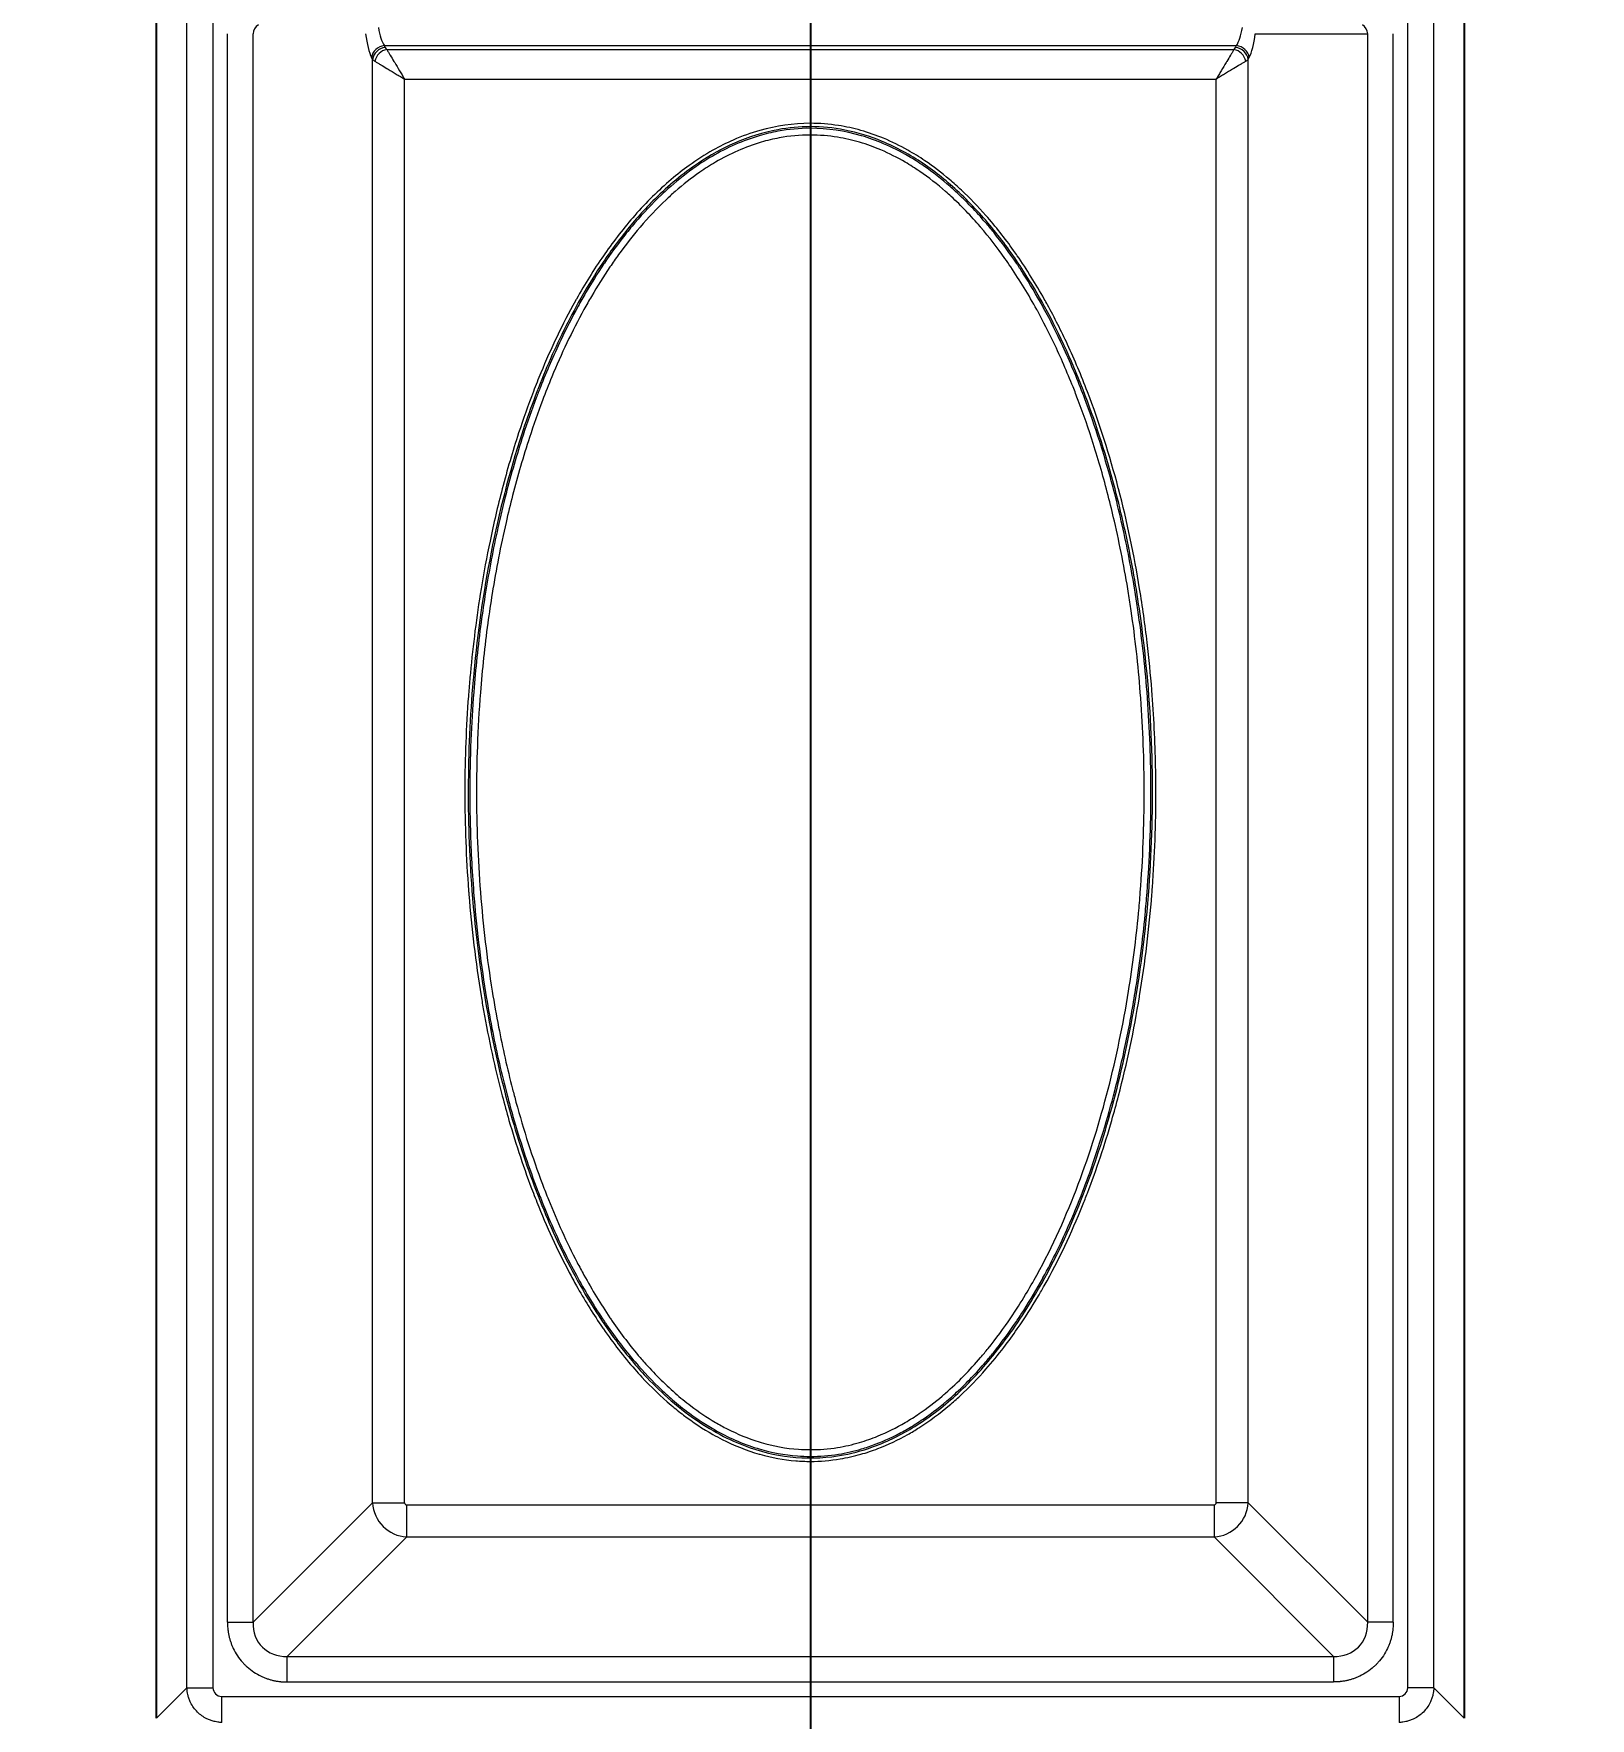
# Model space of a CAD drawing. Header units: millimetres. Extents: x 0 to 1486, y 0 to 1051.
# Drawn here: x 745.75 to 781.1, y 167.1 to 205.36 of the extents above; entities that cross this region are included whole.
import ezdxf

# ---------------------------------------------------------------- set-up
doc = ezdxf.new("R2010")
doc.units = ezdxf.units.MM
doc.header["$LTSCALE"] = 1.25
for name, color, linetype, lineweight, true_color in [('Bemaßungen(DIN)', 7, 'Continuous', 5, 0x262659), ('Sichtbare Kanten(DIN)', 7, 'Continuous', 25, 0x262659), ('Sichtbare tangentiale Kanten(DIN)', 7, 'Continuous', 15, 0x1a1a3e)]:
    doc.layers.add(name, color=color, linetype=linetype, lineweight=lineweight, true_color=true_color)
doc.styles.add('Aktuell-DINGroßer Text', font='arial.ttf')
doc.dimstyles.new('STANDARD-DIN', dxfattribs={"dimscale": 1.25, "dimtxt": 5.25, "dimasz": 2.5, "dimexe": 3.175, "dimexo": 0, "dimgap": 0.8, "dimtad": 1, "dimrnd": 1e-08, "dimtxsty": 'Aktuell-DINGroßer Text', "dimcen": 0.09, "dimdle": 10, "dimclrd": 256, "dimclre": 256, "dimclrt": 256, "dimazin": 2, "dimtfac": 0.666667, "dimtmove": 0, "dimatfit": 3, "dimfxl": 1, "dimtolj": 1, "dimlwd": 25, "dimlwe": 25, "dimarcsym": 0})

# ---------------------------------------------------------------- blocks, each defined once
blk = doc.blocks.new('_DotSmall')
at = {"color": 0, "linetype": 'ByBlock', "const_width": 0.5}
blk.add_lwpolyline([(-0.0625, 0, 1), (0.0625, 0, 1)], format="xyb", close=True, dxfattribs=at)
blk = doc.blocks.new('*D106')
at = {"layer": 'Bemaßungen(DIN)', "color": 250, "linetype": 'Continuous', "lineweight": 25, "true_color": 0x3f3f3f, "transparency": 16777216}
for p, q in [((729.888, 220.033), (729.888, 107.189)), ((763.388, 220.033), (763.388, 107.189)), ((729.888, 111.158), (760.263, 111.158))]:
    blk.add_line(p, q, dxfattribs=at)
at = {"layer": 'Bemaßungen(DIN)', "color": 250, "linetype": 'Continuous', "true_color": 0x3f3f3f, "transparency": 16777216}
blk.add_solid([(760.263, 111.679), (760.263, 110.637), (763.388, 111.158)], dxfattribs=at)
at = {"layer": 'Defpoints', "color": 0, "linetype": 'Continuous', "transparency": 16777216}
for p in [(729.888, 220.033), (763.388, 220.033), (763.388, 111.158)]:
    blk.add_point(p, dxfattribs=at)
at = {"layer": 'Bemaßungen(DIN)', "color": 250, "linetype": 'Continuous', "lineweight": 25, "true_color": 0x3f3f3f, "transparency": 16777216, "xscale": 3.125, "yscale": 3.125, "zscale": 3.125, "rotation": 180}
blk.add_blockref('_DotSmall', (729.888, 111.158), dxfattribs=at)
at = {"layer": 'Bemaßungen(DIN)', "color": 179, "linetype": 'Continuous', "lineweight": 25, "true_color": 0x262659, "transparency": 16777216, "insert": (732.557, 120.046), "char_height": 6.5625, "attachment_point": 1, "style": 'Aktuell-DINGroßer Text'}
blk.add_mtext('\\A1;33,5{\\H4.375;±0,1}', dxfattribs=at)
blk = doc.blocks.new('*D107')
at = {"layer": 'Bemaßungen(DIN)', "color": 250, "linetype": 'Continuous', "lineweight": 25, "true_color": 0x3f3f3f, "transparency": 16777216}
for p, q in [((763.388, 220.033), (763.388, 125.529)), ((798.888, 220.033), (798.888, 125.529)), ((795.763, 129.498), (766.513, 129.498))]:
    blk.add_line(p, q, dxfattribs=at)
at = {"layer": 'Bemaßungen(DIN)', "color": 250, "linetype": 'Continuous', "true_color": 0x3f3f3f, "transparency": 16777216}
for points in [[(766.513, 130.019), (766.513, 128.977), (763.388, 129.498)], [(795.763, 130.019), (795.763, 128.977), (798.888, 129.498)]]:
    blk.add_solid(points, dxfattribs=at)
at = {"layer": 'Defpoints', "color": 0, "linetype": 'Continuous', "transparency": 16777216}
for p in [(763.388, 220.033), (798.888, 220.033), (763.388, 129.498)]:
    blk.add_point(p, dxfattribs=at)
at = {"layer": 'Bemaßungen(DIN)', "color": 179, "linetype": 'Continuous', "lineweight": 25, "true_color": 0x262659, "transparency": 16777216, "insert": (767.045, 138.385), "char_height": 6.5625, "attachment_point": 1, "style": 'Aktuell-DINGroßer Text'}
blk.add_mtext('\\A1;35,5{\\H4.375;±0,1}', dxfattribs=at)

msp = doc.modelspace()

# ---------------------------------------------------------------- linework, layer by layer
at = {"layer": 'Sichtbare Kanten(DIN)'}
for p, q in [((748.538, 167.096), (748.538, 280.22)), ((778.238, 280.22), (778.238, 167.096))]:
    msp.add_line(p, q, dxfattribs=at)
at = {"layer": 'Sichtbare tangentiale Kanten(DIN)'}
for p, q in [((749.232, 167.79), (749.232, 279.527)), ((749.823, 167.79), (749.823, 279.527)), ((776.954, 167.79), (776.954, 279.527)), ((777.545, 167.79), (777.545, 279.527)), ((750.151, 169.279), (750.151, 205.361)), ((750.733, 169.279), (750.733, 205.361)), ((773.489, 205.361), (776.044, 205.361)), ((776.044, 169.279), (776.044, 205.361)), ((776.626, 169.279), (776.626, 205.361)), ((753.445, 204.778), (753.423, 204.82)), ((753.445, 171.991), (753.445, 204.778)), ((753.714, 205.09), (773.062, 205.09)), ((753.736, 205.047), (753.714, 205.09)), ((753.768, 205.004), (773.008, 205.004)), ((773.041, 205.047), (773.062, 205.09)), ((773.332, 204.778), (773.353, 204.82)), ((773.332, 171.991), (773.332, 204.778)), ((754.172, 204.33), (772.604, 204.33)), ((754.172, 171.991), (754.172, 204.33)), ((772.604, 171.991), (772.604, 204.33)), ((763.388, 203.325), (763.388, 203.249)), ((763.388, 203.249), (763.388, 203.213)), ((763.388, 203.213), (763.388, 203.059)), ((750.733, 169.279), (753.445, 171.991)), ((753.445, 171.991), (754.172, 171.991)), ((754.221, 171.942), (772.556, 171.942)), ((754.221, 171.215), (754.221, 171.942)), ((772.556, 171.942), (772.556, 171.215)), ((773.332, 171.991), (772.604, 171.991)), ((776.044, 169.279), (773.332, 171.991)), ((751.509, 168.503), (754.221, 171.215)), ((754.221, 171.215), (772.556, 171.215)), ((775.267, 168.503), (772.556, 171.215)), ((750.151, 169.279), (750.733, 169.279)), ((776.626, 169.279), (776.044, 169.279)), ((751.509, 167.921), (751.509, 168.503)), ((751.509, 168.503), (775.267, 168.503)), ((775.267, 168.503), (775.267, 167.921)), ((748.538, 167.096), (749.232, 167.79)), ((749.232, 167.79), (749.823, 167.79)), ((751.509, 167.921), (775.267, 167.921)), ((777.545, 167.79), (776.954, 167.79)), ((778.238, 167.096), (777.545, 167.79)), ((750.02, 167.593), (776.757, 167.593)), ((750.02, 167.002), (750.02, 167.593)), ((776.757, 167.593), (776.757, 167.002))]:
    msp.add_line(p, q, dxfattribs=at)
for centre, major_axis, ratio, start_param, end_param in [((751.027, 205.361), (0.294, 0), 0.850826, 2.198862, 3.141444), ((753.846, 205.898), (0, 0.9), 0.332438, 2.027023, 2.68632), ((772.931, 205.898), (0, 0.9), 0.332438, 3.596865, 4.256163), ((775.75, 205.361), (-0.294, 0), 0.850826, 3.141742, 4.084323), ((753.554, 205.895), (-0.001, 1.197), 0.249407, 2.033422, 2.685728), ((773.223, 205.895), (0.001, 1.197), 0.249407, 3.597457, 4.249764), ((753.714, 204.82), (-0.267, -0.136), 0.876427, 4.292601, 5.756816), ((753.736, 204.778), (-0.267, -0.136), 0.876427, 4.292601, 5.756816), ((754.226, 204.831), (-0.803, 0), 0.281851, 0.234549, 0.438861), ((753.768, 204.734), (-0.212, -0.212), 0.822157, 4.024283, 5.400495), ((754.261, 205.099), (-0.539, 0), 0.439726, 0.219686, 0.413587), ((772.515, 205.099), (0.539, 0), 0.439726, 5.869599, 6.063499), ((773.008, 204.734), (0.212, -0.212), 0.822157, 0.88269, 2.258902), ((773.041, 204.778), (0.267, -0.136), 0.876427, 0.526369, 1.990584), ((773.062, 204.82), (0.267, -0.136), 0.876427, 0.526369, 1.990584), ((772.551, 204.831), (0.803, 0), 0.281851, 5.844325, 6.048636), ((754.224, 171.994), (0.566, -0.566), 0.950188, 3.956104, 5.468674), ((754.224, 171.994), (0.0375, 0.0375), 0.943242, 2.385308, 3.897877), ((772.553, 171.994), (-0.566, -0.566), 0.950188, 0.814511, 2.327081), ((772.553, 171.994), (-0.0375, 0.0375), 0.943242, 2.385308, 3.897877), ((751.593, 169.363), (0.65, 0.65), 0.870843, 2.385491, 3.897694), ((775.183, 169.363), (-0.65, 0.65), 0.870843, 2.385491, 3.897694), ((750.026, 167.796), (-0.146, -0.146), 0.970883, 5.512439, 7.053932), ((776.751, 167.796), (-0.146, 0.146), 0.970883, 2.370846, 3.912339)]:
    msp.add_ellipse(centre, major_axis=major_axis, ratio=ratio, start_param=start_param, end_param=end_param, dxfattribs=at)
for points, knots in [([(753.499, 204.734), (753.508, 204.729), (753.517, 204.723), (753.528, 204.717), (753.538, 204.711), (753.549, 204.705), (753.56, 204.698), (753.579, 204.687), (753.599, 204.675), (753.62, 204.662), (753.624, 204.66), (753.628, 204.657), (753.632, 204.654), (753.675, 204.629), (753.722, 204.601), (753.77, 204.572), (753.78, 204.566), (753.79, 204.56), (753.799, 204.554), (753.858, 204.519), (753.92, 204.482), (753.982, 204.444), (754.014, 204.425), (754.045, 204.407), (754.077, 204.387), (754.093, 204.378), (754.109, 204.368), (754.125, 204.359), (754.14, 204.349), (754.156, 204.34), (754.172, 204.33)], [0, 0, 0, 0, 0.0583903, 0.0583903, 0.0583903, 0.1166231, 0.1166231, 0.1166231, 0.213731, 0.213731, 0.213731, 0.233069, 0.233069, 0.233069, 0.4274621, 0.4274621, 0.4274621, 0.4661163, 0.4661163, 0.4661163, 0.6989275, 0.6989275, 0.6989275, 0.8156207, 0.8156207, 0.8156207, 0.8739806, 0.8739806, 0.8739806, 0.9322842, 0.9322842, 0.9322842, 0.9322842]), ([(753.768, 205.004), (753.774, 204.995), (753.779, 204.985), (753.785, 204.975), (753.792, 204.965), (753.798, 204.954), (753.805, 204.943), (753.816, 204.924), (753.828, 204.904), (753.841, 204.883), (753.843, 204.879), (753.846, 204.874), (753.848, 204.87), (753.874, 204.827), (753.902, 204.781), (753.931, 204.732), (753.937, 204.723), (753.943, 204.713), (753.949, 204.703), (753.984, 204.644), (754.021, 204.583), (754.058, 204.52), (754.077, 204.489), (754.096, 204.457), (754.115, 204.426), (754.125, 204.41), (754.134, 204.394), (754.144, 204.378), (754.153, 204.362), (754.163, 204.346), (754.172, 204.33)], [0, 0, 0, 0, 0.0583903, 0.0583903, 0.0583903, 0.1166231, 0.1166231, 0.1166231, 0.213731, 0.213731, 0.213731, 0.233069, 0.233069, 0.233069, 0.4274621, 0.4274621, 0.4274621, 0.4661163, 0.4661163, 0.4661163, 0.6989275, 0.6989275, 0.6989275, 0.8156207, 0.8156207, 0.8156207, 0.8739806, 0.8739806, 0.8739806, 0.9322842, 0.9322842, 0.9322842, 0.9322842]), ([(773.008, 205.004), (773.003, 204.995), (772.997, 204.985), (772.991, 204.975), (772.985, 204.965), (772.978, 204.954), (772.972, 204.943), (772.961, 204.924), (772.949, 204.904), (772.936, 204.883), (772.933, 204.879), (772.931, 204.874), (772.928, 204.87), (772.903, 204.827), (772.875, 204.781), (772.845, 204.732), (772.84, 204.723), (772.834, 204.713), (772.828, 204.703), (772.792, 204.644), (772.756, 204.583), (772.718, 204.52), (772.699, 204.489), (772.68, 204.457), (772.661, 204.426), (772.652, 204.41), (772.642, 204.394), (772.633, 204.378), (772.623, 204.362), (772.614, 204.346), (772.604, 204.33)], [0, 0, 0, 0, 0.0583903, 0.0583903, 0.0583903, 0.1166231, 0.1166231, 0.1166231, 0.2137311, 0.2137311, 0.2137311, 0.233069, 0.233069, 0.233069, 0.4274621, 0.4274621, 0.4274621, 0.4661163, 0.4661163, 0.4661163, 0.6989275, 0.6989275, 0.6989275, 0.8156207, 0.8156207, 0.8156207, 0.8739806, 0.8739806, 0.8739806, 0.9322842, 0.9322842, 0.9322842, 0.9322842]), ([(773.278, 204.734), (773.269, 204.729), (773.259, 204.723), (773.249, 204.717), (773.239, 204.711), (773.228, 204.705), (773.217, 204.698), (773.198, 204.687), (773.178, 204.675), (773.157, 204.662), (773.153, 204.66), (773.148, 204.657), (773.144, 204.654), (773.101, 204.629), (773.055, 204.601), (773.006, 204.572), (772.997, 204.566), (772.987, 204.56), (772.977, 204.554), (772.918, 204.519), (772.857, 204.482), (772.794, 204.444), (772.763, 204.425), (772.731, 204.407), (772.7, 204.387), (772.684, 204.378), (772.668, 204.368), (772.652, 204.359), (772.636, 204.349), (772.62, 204.34), (772.604, 204.33)], [0, 0, 0, 0, 0.0583903, 0.0583903, 0.0583903, 0.1166231, 0.1166231, 0.1166231, 0.2137311, 0.2137311, 0.2137311, 0.233069, 0.233069, 0.233069, 0.4274621, 0.4274621, 0.4274621, 0.4661163, 0.4661163, 0.4661163, 0.6989275, 0.6989275, 0.6989275, 0.8156207, 0.8156207, 0.8156207, 0.8739806, 0.8739806, 0.8739806, 0.9322842, 0.9322842, 0.9322842, 0.9322842]), ([(763.388, 203.325), (763.601, 203.325), (763.815, 203.308), (764.025, 203.275), (764.197, 203.248), (764.367, 203.211), (764.534, 203.164), (764.71, 203.114), (764.882, 203.054), (765.051, 202.984), (765.24, 202.905), (765.423, 202.815), (765.601, 202.715), (765.733, 202.64), (765.863, 202.56), (765.989, 202.475), (766.183, 202.343), (766.37, 202.2), (766.549, 202.049), (766.641, 201.971), (766.73, 201.891), (766.817, 201.81), (767.012, 201.627), (767.198, 201.435), (767.374, 201.234), (767.598, 200.98), (767.807, 200.714), (768.003, 200.438), (768.031, 200.398), (768.059, 200.358), (768.087, 200.318), (768.307, 200), (768.511, 199.671), (768.7, 199.334), (768.725, 199.29), (768.75, 199.246), (768.774, 199.202), (768.935, 198.907), (769.086, 198.606), (769.228, 198.301), (769.391, 197.948), (769.542, 197.59), (769.681, 197.227), (769.956, 196.512), (770.187, 195.78), (770.381, 195.04), (770.383, 195.034), (770.384, 195.028), (770.386, 195.022), (770.582, 194.273), (770.74, 193.515), (770.865, 192.751), (770.932, 192.346), (770.989, 191.939), (771.037, 191.531), (771.079, 191.171), (771.115, 190.809), (771.143, 190.447), (771.189, 189.868), (771.218, 189.287), (771.229, 188.706), (771.233, 188.513), (771.235, 188.321), (771.235, 188.129), (771.235, 187.408), (771.209, 186.688), (771.156, 185.97), (771.152, 185.917), (771.148, 185.863), (771.144, 185.81), (771.082, 185.039), (770.99, 184.27), (770.865, 183.506), (770.864, 183.498), (770.863, 183.49), (770.861, 183.483), (770.737, 182.727), (770.58, 181.976), (770.386, 181.236), (770.337, 181.049), (770.286, 180.863), (770.233, 180.678), (770.071, 180.12), (769.888, 179.568), (769.679, 179.026), (769.644, 178.933), (769.607, 178.84), (769.57, 178.747), (769.318, 178.122), (769.031, 177.511), (768.701, 176.923), (768.656, 176.845), (768.611, 176.767), (768.566, 176.689), (768.415, 176.434), (768.256, 176.183), (768.087, 175.939), (767.989, 175.798), (767.887, 175.658), (767.783, 175.522), (767.652, 175.351), (767.516, 175.185), (767.374, 175.023), (767.189, 174.813), (766.995, 174.611), (766.789, 174.421), (766.711, 174.349), (766.631, 174.278), (766.549, 174.209), (766.329, 174.023), (766.097, 173.85), (765.854, 173.695), (765.771, 173.642), (765.686, 173.591), (765.601, 173.543), (765.382, 173.419), (765.154, 173.311), (764.919, 173.221), (764.793, 173.173), (764.664, 173.13), (764.534, 173.093), (764.379, 173.049), (764.221, 173.014), (764.063, 172.988), (763.84, 172.951), (763.614, 172.932), (763.388, 172.932), (763.277, 172.932), (763.166, 172.937), (763.055, 172.946), (762.781, 172.968), (762.508, 173.018), (762.243, 173.093), (762.238, 173.094), (762.234, 173.096), (762.229, 173.097), (761.937, 173.18), (761.654, 173.294), (761.383, 173.431), (761.313, 173.467), (761.244, 173.504), (761.176, 173.543), (760.944, 173.674), (760.721, 173.822), (760.509, 173.983), (760.413, 174.056), (760.319, 174.131), (760.227, 174.209), (759.992, 174.408), (759.77, 174.623), (759.56, 174.848), (759.507, 174.906), (759.454, 174.964), (759.402, 175.023), (759.147, 175.314), (758.91, 175.621), (758.69, 175.939), (758.67, 175.968), (758.65, 175.997), (758.631, 176.026), (758.433, 176.317), (758.248, 176.617), (758.076, 176.923), (758.02, 177.022), (757.966, 177.121), (757.913, 177.221), (757.638, 177.739), (757.395, 178.273), (757.179, 178.818), (757.151, 178.887), (757.124, 178.956), (757.097, 179.026), (756.889, 179.568), (756.705, 180.12), (756.544, 180.678), (756.49, 180.863), (756.439, 181.049), (756.39, 181.236), (756.223, 181.875), (756.083, 182.521), (755.968, 183.172), (755.948, 183.283), (755.929, 183.395), (755.911, 183.506), (755.786, 184.27), (755.694, 185.039), (755.633, 185.81), (755.631, 185.838), (755.628, 185.867), (755.626, 185.895), (755.57, 186.638), (755.542, 187.383), (755.542, 188.129), (755.542, 188.2), (755.542, 188.27), (755.542, 188.341), (755.547, 189.044), (755.577, 189.747), (755.633, 190.447), (755.643, 190.578), (755.654, 190.708), (755.667, 190.838), (755.726, 191.478), (755.807, 192.117), (755.911, 192.751), (755.971, 193.114), (756.038, 193.477), (756.113, 193.837), (756.196, 194.234), (756.288, 194.629), (756.39, 195.022), (756.502, 195.448), (756.626, 195.872), (756.763, 196.291), (756.866, 196.607), (756.978, 196.921), (757.097, 197.231), (757.152, 197.373), (757.208, 197.514), (757.266, 197.654), (757.497, 198.214), (757.757, 198.761), (758.052, 199.29), (758.06, 199.305), (758.068, 199.319), (758.076, 199.334), (758.266, 199.671), (758.469, 200), (758.69, 200.318), (758.699, 200.332), (758.709, 200.346), (758.719, 200.36), (758.931, 200.663), (759.158, 200.956), (759.402, 201.234), (759.531, 201.38), (759.664, 201.522), (759.803, 201.659), (759.939, 201.794), (760.081, 201.924), (760.227, 202.049), (760.359, 202.161), (760.496, 202.268), (760.636, 202.369), (760.81, 202.494), (760.99, 202.61), (761.175, 202.715), (761.325, 202.799), (761.48, 202.877), (761.637, 202.946), (761.834, 203.032), (762.036, 203.105), (762.243, 203.164), (762.615, 203.269), (763.002, 203.325), (763.388, 203.325)], [0, 0, 0, 0, 0.639708, 0.639708, 0.639708, 1.160348, 1.160348, 1.160348, 1.708499, 1.708499, 1.708499, 2.321068, 2.321068, 2.321068, 2.777127, 2.777127, 2.777127, 3.481707, 3.481707, 3.481707, 3.840961, 3.840961, 3.840961, 4.642216, 4.642216, 4.642216, 5.656868, 5.656868, 5.656868, 5.802986, 5.802986, 5.802986, 6.963587, 6.963587, 6.963587, 7.114552, 7.114552, 7.114552, 8.124051, 8.124051, 8.124051, 9.289556, 9.289556, 9.289556, 11.587453, 11.587453, 11.587453, 11.605982, 11.605982, 11.605982, 13.927144, 13.927144, 13.927144, 15.159529, 15.159529, 15.159529, 16.248341, 16.248341, 16.248341, 17.992352, 17.992352, 17.992352, 18.569576, 18.569576, 18.569576, 20.730291, 20.730291, 20.730291, 20.890769, 20.890769, 20.890769, 23.211965, 23.211965, 23.211965, 23.235727, 23.235727, 23.235727, 25.53318, 25.53318, 25.53318, 26.112017, 26.112017, 26.112017, 27.854377, 27.854377, 27.854377, 28.153739, 28.153739, 28.153739, 30.175566, 30.175566, 30.175566, 30.445968, 30.445968, 30.445968, 31.33622, 31.33622, 31.33622, 31.85246, 31.85246, 31.85246, 32.496894, 32.496894, 32.496894, 33.336993, 33.336993, 33.336993, 33.657412, 33.657412, 33.657412, 34.522413, 34.522413, 34.522413, 34.818036, 34.818036, 34.818036, 35.57249, 35.57249, 35.57249, 35.978641, 35.978641, 35.978641, 36.46173, 36.46173, 36.46173, 37.139135, 37.139135, 37.139135, 37.472442, 37.472442, 37.472442, 38.299742, 38.299742, 38.299742, 38.313597, 38.313597, 38.313597, 39.224503, 39.224503, 39.224503, 39.460285, 39.460285, 39.460285, 40.259784, 40.259784, 40.259784, 40.620853, 40.620853, 40.620853, 41.545701, 41.545701, 41.545701, 41.781511, 41.781511, 41.781511, 42.942132, 42.942132, 42.942132, 43.047049, 43.047049, 43.047049, 44.102719, 44.102719, 44.102719, 44.442229, 44.442229, 44.442229, 46.200033, 46.200033, 46.200033, 46.423921, 46.423921, 46.423921, 48.166433, 48.166433, 48.166433, 48.745108, 48.745108, 48.745108, 50.727284, 50.727284, 50.727284, 51.066318, 51.066318, 51.066318, 53.387519, 53.387519, 53.387519, 53.473034, 53.473034, 53.473034, 55.708716, 55.708716, 55.708716, 55.921312, 55.921312, 55.921312, 58.029915, 58.029915, 58.029915, 58.421576, 58.421576, 58.421576, 60.351166, 60.351166, 60.351166, 61.455449, 61.455449, 61.455449, 62.672368, 62.672368, 62.672368, 63.995258, 63.995258, 63.995258, 64.993535, 64.993535, 64.993535, 65.448701, 65.448701, 65.448701, 67.264643, 67.264643, 67.264643, 67.314699, 67.314699, 67.314699, 68.475297, 68.475297, 68.475297, 68.525889, 68.525889, 68.525889, 69.636002, 69.636002, 69.636002, 70.220476, 70.220476, 70.220476, 70.796631, 70.796631, 70.796631, 71.316647, 71.316647, 71.316647, 71.957253, 71.957253, 71.957253, 72.473802, 72.473802, 72.473802, 73.117889, 73.117889, 73.117889, 74.278288, 74.278288, 74.278288, 74.278288]), ([(763.388, 203.249), (763.65, 203.249), (764.209, 203.193), (765.083, 202.923), (765.962, 202.439), (766.811, 201.748), (767.571, 200.92), (768.202, 200.037), (768.935, 198.801), (769.672, 197.157), (770.297, 195.172), (770.715, 193.286), (771.029, 191.196), (771.195, 188.752), (771.122, 185.897), (770.782, 183.2), (770.224, 180.794), (769.507, 178.683), (768.664, 176.92), (767.706, 175.491), (766.801, 174.488), (765.869, 173.754), (764.98, 173.295), (764.047, 173.027), (763.065, 172.973), (762.144, 173.173), (761.39, 173.496), (760.76, 173.875), (760.158, 174.351), (759.554, 174.946), (758.985, 175.635), (758.444, 176.429), (757.839, 177.483), (757.195, 178.899), (756.556, 180.789), (756.005, 183.145), (755.674, 185.714), (755.585, 188.367), (755.713, 190.938), (756.09, 193.59), (756.682, 195.915), (757.383, 197.801), (757.994, 199.068), (758.61, 200.087), (759.183, 200.882), (759.908, 201.694), (760.733, 202.387), (761.683, 202.92), (762.551, 203.193), (763.141, 203.249), (763.388, 203.249)], [0, 0, 0, 0, 0.801473, 1.708499, 2.777127, 3.840961, 5.018658, 6.172353, 7.114552, 9.351003, 11.587453, 13.373491, 15.159529, 17.94491, 20.730291, 23.740723, 26.112017, 28.153739, 30.445968, 31.987116, 33.336993, 34.522413, 35.57249, 36.368743, 37.472442, 38.554664, 39.224503, 39.965544, 40.78815, 41.545701, 42.532728, 43.487478, 44.442229, 46.200033, 48.166433, 50.445565, 53.473034, 55.947305, 58.421576, 61.208417, 63.995258, 65.629951, 67.264643, 68.228999, 69.222094, 70.220476, 71.519846, 72.473802, 73.523577, 74.278288, 74.278288, 74.278288, 74.278288]), ([(763.388, 203.213), (763.781, 203.213), (764.174, 203.152), (764.55, 203.042), (764.72, 202.992), (764.887, 202.931), (765.05, 202.862), (765.246, 202.778), (765.437, 202.681), (765.621, 202.574), (765.736, 202.506), (765.849, 202.434), (765.959, 202.359), (766.169, 202.215), (766.37, 202.057), (766.561, 201.89), (766.603, 201.853), (766.646, 201.815), (766.687, 201.777), (766.93, 201.554), (767.158, 201.316), (767.371, 201.066), (767.432, 200.995), (767.492, 200.923), (767.551, 200.85), (767.733, 200.623), (767.904, 200.389), (768.066, 200.149), (768.116, 200.075), (768.165, 200), (768.214, 199.925), (768.372, 199.678), (768.522, 199.425), (768.664, 199.168), (768.671, 199.155), (768.678, 199.142), (768.686, 199.128), (768.841, 198.844), (768.986, 198.554), (769.122, 198.261), (769.286, 197.909), (769.436, 197.552), (769.575, 197.19), (769.588, 197.156), (769.601, 197.121), (769.614, 197.086), (769.738, 196.759), (769.852, 196.429), (769.958, 196.096), (770.083, 195.703), (770.197, 195.306), (770.3, 194.907), (770.36, 194.673), (770.416, 194.438), (770.469, 194.202), (770.583, 193.695), (770.681, 193.185), (770.764, 192.672), (770.785, 192.54), (770.806, 192.408), (770.825, 192.275), (770.916, 191.655), (770.985, 191.032), (771.034, 190.407), (771.089, 189.702), (771.118, 188.994), (771.122, 188.287), (771.122, 188.234), (771.122, 188.181), (771.122, 188.129), (771.122, 187.368), (771.093, 186.608), (771.034, 185.85), (771.021, 185.685), (771.006, 185.519), (770.991, 185.353), (770.934, 184.762), (770.859, 184.172), (770.764, 183.585), (770.703, 183.205), (770.633, 182.825), (770.554, 182.448), (770.478, 182.08), (770.393, 181.714), (770.3, 181.35), (770.138, 180.722), (769.95, 180.099), (769.731, 179.488), (769.693, 179.382), (769.654, 179.276), (769.614, 179.171), (769.51, 178.895), (769.399, 178.621), (769.281, 178.349), (769.096, 177.925), (768.894, 177.507), (768.67, 177.101), (768.668, 177.097), (768.666, 177.093), (768.664, 177.089), (768.528, 176.842), (768.385, 176.6), (768.233, 176.362), (768.178, 176.277), (768.123, 176.192), (768.066, 176.109), (767.902, 175.866), (767.728, 175.629), (767.544, 175.399), (767.487, 175.329), (767.429, 175.26), (767.371, 175.191), (767.164, 174.949), (766.944, 174.718), (766.71, 174.501), (766.661, 174.456), (766.611, 174.411), (766.561, 174.367), (766.366, 174.197), (766.162, 174.038), (765.948, 173.892), (765.841, 173.819), (765.732, 173.75), (765.621, 173.684), (765.527, 173.63), (765.432, 173.578), (765.336, 173.529), (765.13, 173.425), (764.918, 173.335), (764.699, 173.262), (764.65, 173.245), (764.6, 173.23), (764.55, 173.215), (764.378, 173.164), (764.203, 173.124), (764.026, 173.096), (763.815, 173.062), (763.602, 173.045), (763.388, 173.045), (763.29, 173.045), (763.191, 173.048), (763.093, 173.056), (762.799, 173.078), (762.508, 173.132), (762.226, 173.215), (762.21, 173.22), (762.193, 173.225), (762.177, 173.23), (761.839, 173.334), (761.515, 173.479), (761.21, 173.653), (761.192, 173.663), (761.174, 173.674), (761.156, 173.684), (760.955, 173.802), (760.763, 173.932), (760.578, 174.072), (760.454, 174.166), (760.333, 174.265), (760.216, 174.367), (760.148, 174.426), (760.082, 174.487), (760.016, 174.548), (759.801, 174.751), (759.598, 174.966), (759.407, 175.19), (759.176, 175.46), (758.962, 175.742), (758.762, 176.033), (758.745, 176.058), (758.727, 176.083), (758.71, 176.109), (758.601, 176.27), (758.496, 176.435), (758.394, 176.602), (758.297, 176.762), (758.203, 176.925), (758.113, 177.089), (758.01, 177.275), (757.912, 177.463), (757.818, 177.653), (757.629, 178.036), (757.457, 178.426), (757.298, 178.821), (757.252, 178.937), (757.206, 179.054), (757.162, 179.171), (756.964, 179.696), (756.789, 180.229), (756.635, 180.768), (756.58, 180.961), (756.527, 181.155), (756.477, 181.35), (756.356, 181.819), (756.25, 182.292), (756.158, 182.767), (756.105, 183.039), (756.056, 183.312), (756.012, 183.585), (755.891, 184.336), (755.802, 185.092), (755.742, 185.85), (755.722, 186.106), (755.706, 186.363), (755.693, 186.619), (755.667, 187.122), (755.654, 187.625), (755.654, 188.129), (755.654, 188.522), (755.662, 188.916), (755.678, 189.31), (755.692, 189.676), (755.714, 190.042), (755.743, 190.407), (755.784, 190.937), (755.84, 191.465), (755.911, 191.991), (755.942, 192.219), (755.976, 192.446), (756.012, 192.672), (756.092, 193.163), (756.185, 193.651), (756.292, 194.136), (756.35, 194.394), (756.411, 194.651), (756.477, 194.907), (756.592, 195.355), (756.721, 195.8), (756.865, 196.24), (756.957, 196.524), (757.056, 196.806), (757.162, 197.086), (757.193, 197.169), (757.225, 197.251), (757.258, 197.334), (757.4, 197.694), (757.553, 198.051), (757.72, 198.402), (757.844, 198.661), (757.974, 198.917), (758.113, 199.168), (758.169, 199.27), (758.226, 199.371), (758.285, 199.472), (758.414, 199.692), (758.549, 199.909), (758.692, 200.122), (758.698, 200.131), (758.704, 200.14), (758.71, 200.149), (758.847, 200.352), (758.991, 200.551), (759.143, 200.745), (759.228, 200.854), (759.315, 200.961), (759.405, 201.067), (759.594, 201.287), (759.793, 201.498), (760.004, 201.698), (760.074, 201.763), (760.144, 201.828), (760.216, 201.89), (760.399, 202.051), (760.591, 202.202), (760.792, 202.341), (760.91, 202.423), (761.031, 202.501), (761.155, 202.574), (761.325, 202.673), (761.5, 202.763), (761.68, 202.842), (761.857, 202.92), (762.04, 202.987), (762.226, 203.042), (762.367, 203.083), (762.51, 203.118), (762.654, 203.144), (762.896, 203.189), (763.142, 203.213), (763.388, 203.213)], [0, 0, 0, 0, 1.13436, 1.13436, 1.13436, 1.648132, 1.648132, 1.648132, 2.268893, 2.268893, 2.268893, 2.658644, 2.658644, 2.658644, 3.403508, 3.403508, 3.403508, 3.570243, 3.570243, 3.570243, 4.538009, 4.538009, 4.538009, 4.814995, 4.814995, 4.814995, 5.672522, 5.672522, 5.672522, 5.936787, 5.936787, 5.936787, 6.807049, 6.807049, 6.807049, 6.85221, 6.85221, 6.85221, 7.813767, 7.813767, 7.813767, 8.965202, 8.965202, 8.965202, 9.076064, 9.076064, 9.076064, 10.116636, 10.116636, 10.116636, 11.345066, 11.345066, 11.345066, 12.065149, 12.065149, 12.065149, 13.614093, 13.614093, 13.614093, 14.013663, 14.013663, 14.013663, 15.88308, 15.88308, 15.88308, 17.995019, 17.995019, 17.995019, 18.152131, 18.152131, 18.152131, 20.421151, 20.421151, 20.421151, 20.917399, 20.917399, 20.917399, 22.690238, 22.690238, 22.690238, 23.83978, 23.83978, 23.83978, 24.959232, 24.959232, 24.959232, 26.893631, 26.893631, 26.893631, 27.228211, 27.228211, 27.228211, 28.107348, 28.107348, 28.107348, 29.483886, 29.483886, 29.483886, 29.497213, 29.497213, 29.497213, 30.332062, 30.332062, 30.332062, 30.631736, 30.631736, 30.631736, 31.500075, 31.500075, 31.500075, 31.766262, 31.766262, 31.766262, 32.704434, 32.704434, 32.704434, 32.900755, 32.900755, 32.900755, 33.658217, 33.658217, 33.658217, 34.035302, 34.035302, 34.035302, 34.350766, 34.350766, 34.350766, 35.019428, 35.019428, 35.019428, 35.169775, 35.169775, 35.169775, 35.688089, 35.688089, 35.688089, 36.304253, 36.304253, 36.304253, 36.588432, 36.588432, 36.588432, 37.438768, 37.438768, 37.438768, 37.488776, 37.488776, 37.488776, 38.512582, 38.512582, 38.512582, 38.573276, 38.573276, 38.573276, 39.250927, 39.250927, 39.250927, 39.707763, 39.707763, 39.707763, 39.971507, 39.971507, 39.971507, 40.840853, 40.840853, 40.840853, 41.886498, 41.886498, 41.886498, 41.976802, 41.976802, 41.976802, 42.555048, 42.555048, 42.555048, 43.111289, 43.111289, 43.111289, 43.74126, 43.74126, 43.74126, 45.007841, 45.007841, 45.007841, 45.380295, 45.380295, 45.380295, 47.050279, 47.050279, 47.050279, 47.649332, 47.649332, 47.649332, 49.092716, 49.092716, 49.092716, 49.918292, 49.918292, 49.918292, 52.18734, 52.18734, 52.18734, 52.954306, 52.954306, 52.954306, 54.456398, 54.456398, 54.456398, 55.632024, 55.632024, 55.632024, 56.72542, 56.72542, 56.72542, 58.309742, 58.309742, 58.309742, 58.994445, 58.994445, 58.994445, 60.475949, 60.475949, 60.475949, 61.263459, 61.263459, 61.263459, 62.642156, 62.642156, 62.642156, 63.532468, 63.532468, 63.532468, 63.795658, 63.795658, 63.795658, 64.94916, 64.94916, 64.94916, 65.801482, 65.801482, 65.801482, 66.146102, 66.146102, 66.146102, 66.904062, 66.904062, 66.904062, 66.935983, 66.935983, 66.935983, 67.662022, 67.662022, 67.662022, 68.070543, 68.070543, 68.070543, 68.924954, 68.924954, 68.924954, 69.205049, 69.205049, 69.205049, 69.919449, 69.919449, 69.919449, 70.33964, 70.33964, 70.33964, 70.911285, 70.911285, 70.911285, 71.474241, 71.474241, 71.474241, 71.898749, 71.898749, 71.898749, 72.608523, 72.608523, 72.608523, 72.608523]), ([(763.388, 203.059), (763.595, 203.059), (763.802, 203.042), (764.006, 203.009), (764.175, 202.982), (764.343, 202.944), (764.507, 202.895), (764.671, 202.847), (764.832, 202.788), (764.99, 202.721), (765.18, 202.64), (765.365, 202.546), (765.544, 202.441), (765.656, 202.376), (765.765, 202.306), (765.872, 202.233), (766.077, 202.092), (766.273, 201.938), (766.46, 201.775), (766.502, 201.738), (766.543, 201.701), (766.584, 201.664), (766.818, 201.449), (767.038, 201.219), (767.245, 200.978), (767.248, 200.975), (767.251, 200.971), (767.255, 200.967), (767.449, 200.74), (767.632, 200.502), (767.805, 200.258), (767.85, 200.193), (767.895, 200.129), (767.939, 200.063), (768.151, 199.75), (768.347, 199.426), (768.53, 199.095), (768.537, 199.081), (768.544, 199.068), (768.551, 199.055), (768.68, 198.82), (768.801, 198.581), (768.916, 198.339), (769.073, 198.01), (769.218, 197.676), (769.353, 197.337), (769.393, 197.236), (769.432, 197.134), (769.471, 197.032), (769.594, 196.708), (769.707, 196.38), (769.812, 196.049), (769.937, 195.659), (770.049, 195.265), (770.151, 194.869), (770.201, 194.676), (770.248, 194.483), (770.292, 194.29), (770.418, 193.746), (770.524, 193.198), (770.613, 192.648), (770.634, 192.516), (770.654, 192.385), (770.674, 192.253), (770.764, 191.636), (770.833, 191.017), (770.881, 190.396), (770.936, 189.694), (770.965, 188.99), (770.969, 188.286), (770.969, 188.233), (770.969, 188.181), (770.969, 188.129), (770.969, 187.372), (770.94, 186.616), (770.881, 185.862), (770.869, 185.702), (770.855, 185.542), (770.84, 185.382), (770.783, 184.789), (770.708, 184.198), (770.613, 183.609), (770.552, 183.231), (770.482, 182.854), (770.404, 182.479), (770.328, 182.114), (770.244, 181.75), (770.151, 181.389), (769.963, 180.656), (769.738, 179.933), (769.471, 179.225), (769.204, 178.517), (768.894, 177.825), (768.53, 177.163), (768.448, 177.015), (768.364, 176.868), (768.277, 176.723), (768.169, 176.544), (768.057, 176.368), (767.939, 176.194), (767.777, 175.955), (767.606, 175.721), (767.424, 175.496), (767.369, 175.426), (767.312, 175.358), (767.254, 175.291), (767.008, 175.003), (766.744, 174.731), (766.46, 174.482), (766.434, 174.46), (766.408, 174.438), (766.383, 174.416), (766.216, 174.275), (766.042, 174.141), (765.862, 174.018), (765.758, 173.947), (765.652, 173.88), (765.543, 173.816), (765.341, 173.698), (765.131, 173.593), (764.915, 173.505), (764.781, 173.451), (764.645, 173.403), (764.507, 173.362), (764.341, 173.313), (764.172, 173.274), (764.002, 173.247), (763.799, 173.214), (763.594, 173.198), (763.388, 173.198), (763.298, 173.198), (763.209, 173.201), (763.119, 173.207), (762.832, 173.227), (762.546, 173.28), (762.27, 173.362), (762.254, 173.367), (762.238, 173.371), (762.222, 173.376), (761.974, 173.453), (761.733, 173.552), (761.502, 173.669), (761.411, 173.716), (761.321, 173.765), (761.233, 173.816), (761.038, 173.931), (760.851, 174.057), (760.671, 174.194), (760.549, 174.286), (760.431, 174.382), (760.317, 174.482), (760.067, 174.701), (759.833, 174.937), (759.614, 175.185), (759.583, 175.22), (759.552, 175.255), (759.522, 175.291), (759.296, 175.555), (759.085, 175.833), (758.888, 176.12), (758.871, 176.145), (758.854, 176.169), (758.837, 176.194), (758.625, 176.508), (758.429, 176.831), (758.247, 177.163), (758.194, 177.258), (758.143, 177.354), (758.092, 177.451), (757.851, 177.915), (757.635, 178.392), (757.44, 178.878), (757.394, 178.993), (757.349, 179.109), (757.305, 179.225), (757.074, 179.838), (756.875, 180.462), (756.703, 181.094), (756.677, 181.192), (756.651, 181.29), (756.625, 181.389), (756.505, 181.855), (756.4, 182.324), (756.308, 182.797), (756.255, 183.067), (756.207, 183.338), (756.163, 183.609), (756.043, 184.356), (755.954, 185.108), (755.895, 185.862), (755.836, 186.616), (755.807, 187.372), (755.807, 188.129), (755.807, 188.476), (755.813, 188.824), (755.826, 189.172), (755.84, 189.58), (755.863, 189.988), (755.895, 190.395), (755.936, 190.922), (755.992, 191.447), (756.063, 191.971), (756.094, 192.197), (756.127, 192.423), (756.164, 192.648), (756.251, 193.189), (756.355, 193.727), (756.477, 194.261), (756.524, 194.464), (756.573, 194.667), (756.625, 194.869), (756.74, 195.314), (756.868, 195.755), (757.01, 196.192), (757.102, 196.474), (757.201, 196.754), (757.305, 197.032), (757.373, 197.211), (757.443, 197.388), (757.516, 197.565), (757.732, 198.087), (757.975, 198.599), (758.247, 199.095), (758.302, 199.195), (758.359, 199.295), (758.417, 199.394), (758.55, 199.622), (758.69, 199.845), (758.837, 200.063), (758.901, 200.157), (758.966, 200.251), (759.032, 200.343), (759.187, 200.558), (759.35, 200.766), (759.522, 200.967), (759.707, 201.183), (759.903, 201.391), (760.11, 201.587), (760.177, 201.651), (760.246, 201.714), (760.317, 201.775), (760.496, 201.932), (760.683, 202.08), (760.879, 202.215), (760.994, 202.295), (761.112, 202.371), (761.233, 202.441), (761.397, 202.538), (761.567, 202.625), (761.741, 202.702), (761.913, 202.777), (762.09, 202.842), (762.27, 202.895), (762.405, 202.935), (762.543, 202.968), (762.682, 202.994), (762.915, 203.037), (763.152, 203.059), (763.388, 203.059)], [0, 0, 0, 0, 0.620901, 0.620901, 0.620901, 1.134291, 1.134291, 1.134291, 1.648132, 1.648132, 1.648132, 2.268896, 2.268896, 2.268896, 2.658644, 2.658644, 2.658644, 3.403509, 3.403509, 3.403509, 3.570243, 3.570243, 3.570243, 4.522872, 4.522872, 4.522872, 4.538033, 4.538033, 4.538033, 5.435647, 5.435647, 5.435647, 5.672526, 5.672526, 5.672526, 6.807049, 6.807049, 6.807049, 6.85221, 6.85221, 6.85221, 7.65563, 7.65563, 7.65563, 8.748582, 8.748582, 8.748582, 9.07605, 9.07605, 9.07605, 10.116636, 10.116636, 10.116636, 11.345061, 11.345061, 11.345061, 11.940907, 11.940907, 11.940907, 13.614094, 13.614094, 13.614094, 14.013663, 14.013663, 14.013663, 15.883041, 15.883041, 15.883041, 17.995019, 17.995019, 17.995019, 18.152131, 18.152131, 18.152131, 20.421151, 20.421151, 20.421151, 20.902488, 20.902488, 20.902488, 22.690208, 22.690208, 22.690208, 23.83978, 23.83978, 23.83978, 24.959232, 24.959232, 24.959232, 27.228332, 27.228332, 27.228332, 29.497264, 29.497264, 29.497264, 30.004132, 30.004132, 30.004132, 30.631822, 30.631822, 30.631822, 31.500075, 31.500075, 31.500075, 31.766262, 31.766262, 31.766262, 32.900744, 32.900744, 32.900744, 33.002604, 33.002604, 33.002604, 33.658217, 33.658217, 33.658217, 34.035386, 34.035386, 34.035386, 34.737409, 34.737409, 34.737409, 35.169886, 35.169886, 35.169886, 35.688089, 35.688089, 35.688089, 36.304254, 36.304254, 36.304254, 36.573387, 36.573387, 36.573387, 37.438768, 37.438768, 37.438768, 37.488776, 37.488776, 37.488776, 38.267108, 38.267108, 38.267108, 38.573188, 38.573188, 38.573188, 39.250927, 39.250927, 39.250927, 39.707618, 39.707618, 39.707618, 40.702482, 40.702482, 40.702482, 40.842288, 40.842288, 40.842288, 41.886498, 41.886498, 41.886498, 41.976801, 41.976801, 41.976801, 43.111293, 43.111293, 43.111293, 43.438274, 43.438274, 43.438274, 45.007841, 45.007841, 45.007841, 45.380294, 45.380294, 45.380294, 47.344178, 47.344178, 47.344178, 47.649338, 47.649338, 47.649338, 49.092716, 49.092716, 49.092716, 49.918319, 49.918319, 49.918319, 52.187343, 52.187343, 52.187343, 54.456392, 54.456392, 54.456392, 55.49965, 55.49965, 55.49965, 56.725435, 56.725435, 56.725435, 58.309742, 58.309742, 58.309742, 58.994439, 58.994439, 58.994439, 60.637765, 60.637765, 60.637765, 61.26347, 61.26347, 61.26347, 62.642156, 62.642156, 62.642156, 63.532496, 63.532496, 63.532496, 64.10511, 64.10511, 64.10511, 65.801507, 65.801507, 65.801507, 66.146102, 66.146102, 66.146102, 66.936006, 66.936006, 66.936006, 67.277478, 67.277478, 67.277478, 68.070691, 68.070691, 68.070691, 68.924954, 68.924954, 68.924954, 69.205049, 69.205049, 69.205049, 69.919449, 69.919449, 69.919449, 70.339628, 70.339628, 70.339628, 70.911285, 70.911285, 70.911285, 71.474194, 71.474194, 71.474194, 71.898749, 71.898749, 71.898749, 72.608523, 72.608523, 72.608523, 72.608523]), ([(750.151, 169.279), (750.151, 169.253), (750.151, 169.227), (750.153, 169.201), (750.154, 169.182), (750.155, 169.163), (750.157, 169.143), (750.158, 169.137), (750.158, 169.131), (750.159, 169.124), (750.162, 169.099), (750.165, 169.073), (750.169, 169.048), (750.172, 169.035), (750.174, 169.022), (750.176, 169.01), (750.179, 168.997), (750.181, 168.985), (750.184, 168.972), (750.19, 168.947), (750.196, 168.922), (750.203, 168.898), (750.21, 168.873), (750.217, 168.849), (750.226, 168.825), (750.234, 168.801), (750.243, 168.777), (750.252, 168.753), (750.262, 168.73), (750.272, 168.706), (750.283, 168.684), (750.338, 168.569), (750.408, 168.463), (750.492, 168.369), (750.509, 168.35), (750.526, 168.331), (750.544, 168.314), (750.562, 168.296), (750.58, 168.279), (750.599, 168.262), (750.693, 168.178), (750.799, 168.108), (750.914, 168.053), (750.937, 168.042), (750.96, 168.032), (750.983, 168.022), (751.007, 168.013), (751.031, 168.004), (751.055, 167.996), (751.079, 167.987), (751.103, 167.98), (751.128, 167.973), (751.152, 167.966), (751.177, 167.96), (751.202, 167.954), (751.215, 167.951), (751.227, 167.949), (751.24, 167.946), (751.252, 167.944), (751.265, 167.941), (751.278, 167.939), (751.303, 167.935), (751.329, 167.932), (751.354, 167.929), (751.361, 167.928), (751.367, 167.928), (751.373, 167.927), (751.393, 167.925), (751.412, 167.924), (751.431, 167.923), (751.457, 167.921), (751.483, 167.921), (751.509, 167.921)], [-5.513202, -5.513202, -5.513202, -5.513202, -5.436809, -5.436809, -5.436809, -5.379514, -5.379514, -5.379514, -5.360415, -5.360415, -5.360415, -5.284022, -5.284022, -5.284022, -5.245825, -5.245825, -5.245825, -5.207629, -5.207629, -5.207629, -5.131235, -5.131235, -5.131235, -5.054842, -5.054842, -5.054842, -4.978448, -4.978448, -4.978448, -4.902055, -4.902055, -4.902055, -4.520088, -4.520088, -4.520088, -4.443694, -4.443694, -4.443694, -4.367301, -4.367301, -4.367301, -3.985334, -3.985334, -3.985334, -3.90894, -3.90894, -3.90894, -3.832547, -3.832547, -3.832547, -3.756153, -3.756153, -3.756153, -3.67976, -3.67976, -3.67976, -3.641563, -3.641563, -3.641563, -3.603367, -3.603367, -3.603367, -3.526973, -3.526973, -3.526973, -3.507875, -3.507875, -3.507875, -3.45058, -3.45058, -3.45058, -3.374186, -3.374186, -3.374186, -3.374186]), ([(776.626, 169.279), (776.626, 169.253), (776.625, 169.227), (776.624, 169.201), (776.623, 169.182), (776.621, 169.163), (776.619, 169.143), (776.619, 169.137), (776.618, 169.131), (776.617, 169.124), (776.615, 169.099), (776.611, 169.073), (776.607, 169.048), (776.605, 169.035), (776.603, 169.022), (776.6, 169.01), (776.598, 168.997), (776.595, 168.985), (776.592, 168.972), (776.587, 168.947), (776.581, 168.922), (776.574, 168.898), (776.567, 168.873), (776.559, 168.849), (776.551, 168.825), (776.542, 168.801), (776.534, 168.777), (776.524, 168.753), (776.514, 168.73), (776.504, 168.706), (776.493, 168.684), (776.439, 168.569), (776.368, 168.463), (776.285, 168.369), (776.268, 168.35), (776.251, 168.331), (776.233, 168.314), (776.215, 168.296), (776.197, 168.279), (776.178, 168.262), (776.084, 168.178), (775.977, 168.108), (775.863, 168.053), (775.84, 168.042), (775.817, 168.032), (775.793, 168.022), (775.77, 168.013), (775.746, 168.004), (775.722, 167.996), (775.698, 167.987), (775.673, 167.98), (775.649, 167.973), (775.624, 167.966), (775.599, 167.96), (775.574, 167.954), (775.562, 167.951), (775.549, 167.949), (775.537, 167.946), (775.524, 167.944), (775.511, 167.941), (775.499, 167.939), (775.473, 167.935), (775.448, 167.932), (775.422, 167.929), (775.416, 167.928), (775.409, 167.928), (775.403, 167.927), (775.384, 167.925), (775.364, 167.924), (775.345, 167.923), (775.319, 167.921), (775.293, 167.921), (775.267, 167.921)], [-5.513202, -5.513202, -5.513202, -5.513202, -5.436809, -5.436809, -5.436809, -5.379514, -5.379514, -5.379514, -5.360415, -5.360415, -5.360415, -5.284022, -5.284022, -5.284022, -5.245825, -5.245825, -5.245825, -5.207629, -5.207629, -5.207629, -5.131235, -5.131235, -5.131235, -5.054842, -5.054842, -5.054842, -4.978448, -4.978448, -4.978448, -4.902055, -4.902055, -4.902055, -4.520088, -4.520088, -4.520088, -4.443694, -4.443694, -4.443694, -4.367301, -4.367301, -4.367301, -3.985334, -3.985334, -3.985334, -3.90894, -3.90894, -3.90894, -3.832547, -3.832547, -3.832547, -3.756153, -3.756153, -3.756153, -3.67976, -3.67976, -3.67976, -3.641563, -3.641563, -3.641563, -3.603367, -3.603367, -3.603367, -3.526973, -3.526973, -3.526973, -3.507875, -3.507875, -3.507875, -3.45058, -3.45058, -3.45058, -3.374186, -3.374186, -3.374186, -3.374186]), ([(750.02, 167.002), (749.991, 167.002), (749.962, 167.005), (749.933, 167.009), (749.911, 167.011), (749.889, 167.015), (749.868, 167.02), (749.861, 167.021), (749.854, 167.023), (749.847, 167.025), (749.818, 167.032), (749.79, 167.04), (749.763, 167.05), (749.749, 167.056), (749.735, 167.061), (749.722, 167.067), (749.708, 167.072), (749.695, 167.079), (749.682, 167.085), (749.603, 167.124), (749.531, 167.176), (749.468, 167.238), (749.406, 167.301), (749.354, 167.373), (749.315, 167.452), (749.309, 167.465), (749.303, 167.478), (749.297, 167.492), (749.291, 167.505), (749.286, 167.519), (749.281, 167.533), (749.271, 167.56), (749.262, 167.588), (749.255, 167.616), (749.253, 167.624), (749.252, 167.631), (749.25, 167.638), (749.245, 167.659), (749.242, 167.681), (749.239, 167.703), (749.235, 167.731), (749.233, 167.761), (749.232, 167.79)], [-3.12982, -3.12982, -3.12982, -3.12982, -3.041776, -3.041776, -3.041776, -2.975742, -2.975742, -2.975742, -2.953731, -2.953731, -2.953731, -2.865686, -2.865686, -2.865686, -2.821663, -2.821663, -2.821663, -2.777642, -2.777642, -2.777642, -2.513508, -2.513508, -2.513508, -2.249374, -2.249374, -2.249374, -2.205353, -2.205353, -2.205353, -2.161329, -2.161329, -2.161329, -2.073285, -2.073285, -2.073285, -2.051273, -2.051273, -2.051273, -1.98524, -1.98524, -1.98524, -1.897195, -1.897195, -1.897195, -1.897195]), ([(777.545, 167.79), (777.544, 167.761), (777.542, 167.731), (777.538, 167.703), (777.535, 167.681), (777.531, 167.659), (777.526, 167.638), (777.525, 167.631), (777.523, 167.624), (777.521, 167.616), (777.514, 167.588), (777.506, 167.56), (777.496, 167.533), (777.491, 167.519), (777.485, 167.505), (777.48, 167.492), (777.474, 167.478), (777.468, 167.465), (777.461, 167.452), (777.422, 167.373), (777.37, 167.301), (777.308, 167.238), (777.246, 167.176), (777.173, 167.124), (777.094, 167.085), (777.081, 167.079), (777.068, 167.072), (777.055, 167.067), (777.041, 167.061), (777.028, 167.056), (777.014, 167.05), (776.986, 167.04), (776.958, 167.032), (776.93, 167.025), (776.923, 167.023), (776.916, 167.021), (776.909, 167.02), (776.887, 167.015), (776.866, 167.011), (776.844, 167.009), (776.815, 167.005), (776.786, 167.002), (776.757, 167.002)], [-3.12982, -3.12982, -3.12982, -3.12982, -3.041776, -3.041776, -3.041776, -2.975742, -2.975742, -2.975742, -2.953731, -2.953731, -2.953731, -2.865686, -2.865686, -2.865686, -2.821663, -2.821663, -2.821663, -2.777642, -2.777642, -2.777642, -2.513508, -2.513508, -2.513508, -2.249374, -2.249374, -2.249374, -2.205353, -2.205353, -2.205353, -2.161329, -2.161329, -2.161329, -2.073285, -2.073285, -2.073285, -2.051273, -2.051273, -2.051273, -1.98524, -1.98524, -1.98524, -1.897195, -1.897195, -1.897195, -1.897195])]:
    msp.add_open_spline(points, degree=3, knots=knots, dxfattribs=at)

# ---------------------------------------------------------------- dimensions: what is measured, and where the dimension line sits
at = {"layer": 'Bemaßungen(DIN)', "color": 250, "linetype": 'Continuous', "lineweight": 25, "true_color": 0x3f3f3f}
for base, p1, override, picture, middle in [((763.388, 111.158), (729.888, 220.033), {"dimgap": 0.8, "dimdec": 2, "dimblk1": 'DotSmall', "dimsah": 1, "dimdle": 0, "dimtol": 1, "dimlim": 0, "dimtp": 0.1, "dimtm": 0.1, "dimtdec": 2, "dimtofl": 0, "dimatfit": 1}, '*D106', (746.651, 111.158)), ((763.388, 129.498), (798.888, 220.033), {"dimgap": 0.8, "dimdec": 2, "dimtol": 1, "dimlim": 0, "dimtp": 0.1, "dimtm": 0.1, "dimtdec": 2, "dimtofl": 0, "dimatfit": 1}, '*D107', (781.138, 129.498))]:
    dim = msp.add_linear_dim(base=base, p1=p1, p2=(763.388, 220.033), angle=180, dimstyle='STANDARD-DIN', override=override, dxfattribs=at)
    dim.commit()
    dim.dimension.update_dxf_attribs({"geometry": picture, "text_midpoint": middle, "dimtype": 160})

doc.saveas('drawing.dxf')
